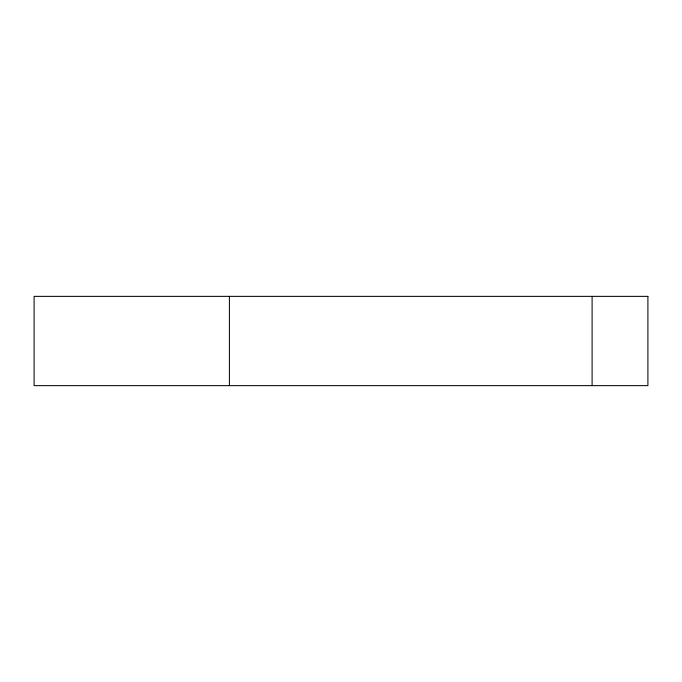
<?xml version="1.0" encoding="UTF-8"?>
<svg xmlns="http://www.w3.org/2000/svg" width="682" height="682" viewBox="0 0 682 682"><rect width="100%" height="100%" fill="white"/><g stroke="black" fill="none" stroke-linecap="round" stroke-linejoin="round"><path stroke-width="1.02" d="M592.104 296.363L592.104 385.637M229.399 296.363L229.399 385.637M647.9 296.363L34.1 296.363L34.1 385.637L647.9 385.637L647.9 296.363"/></g></svg>
